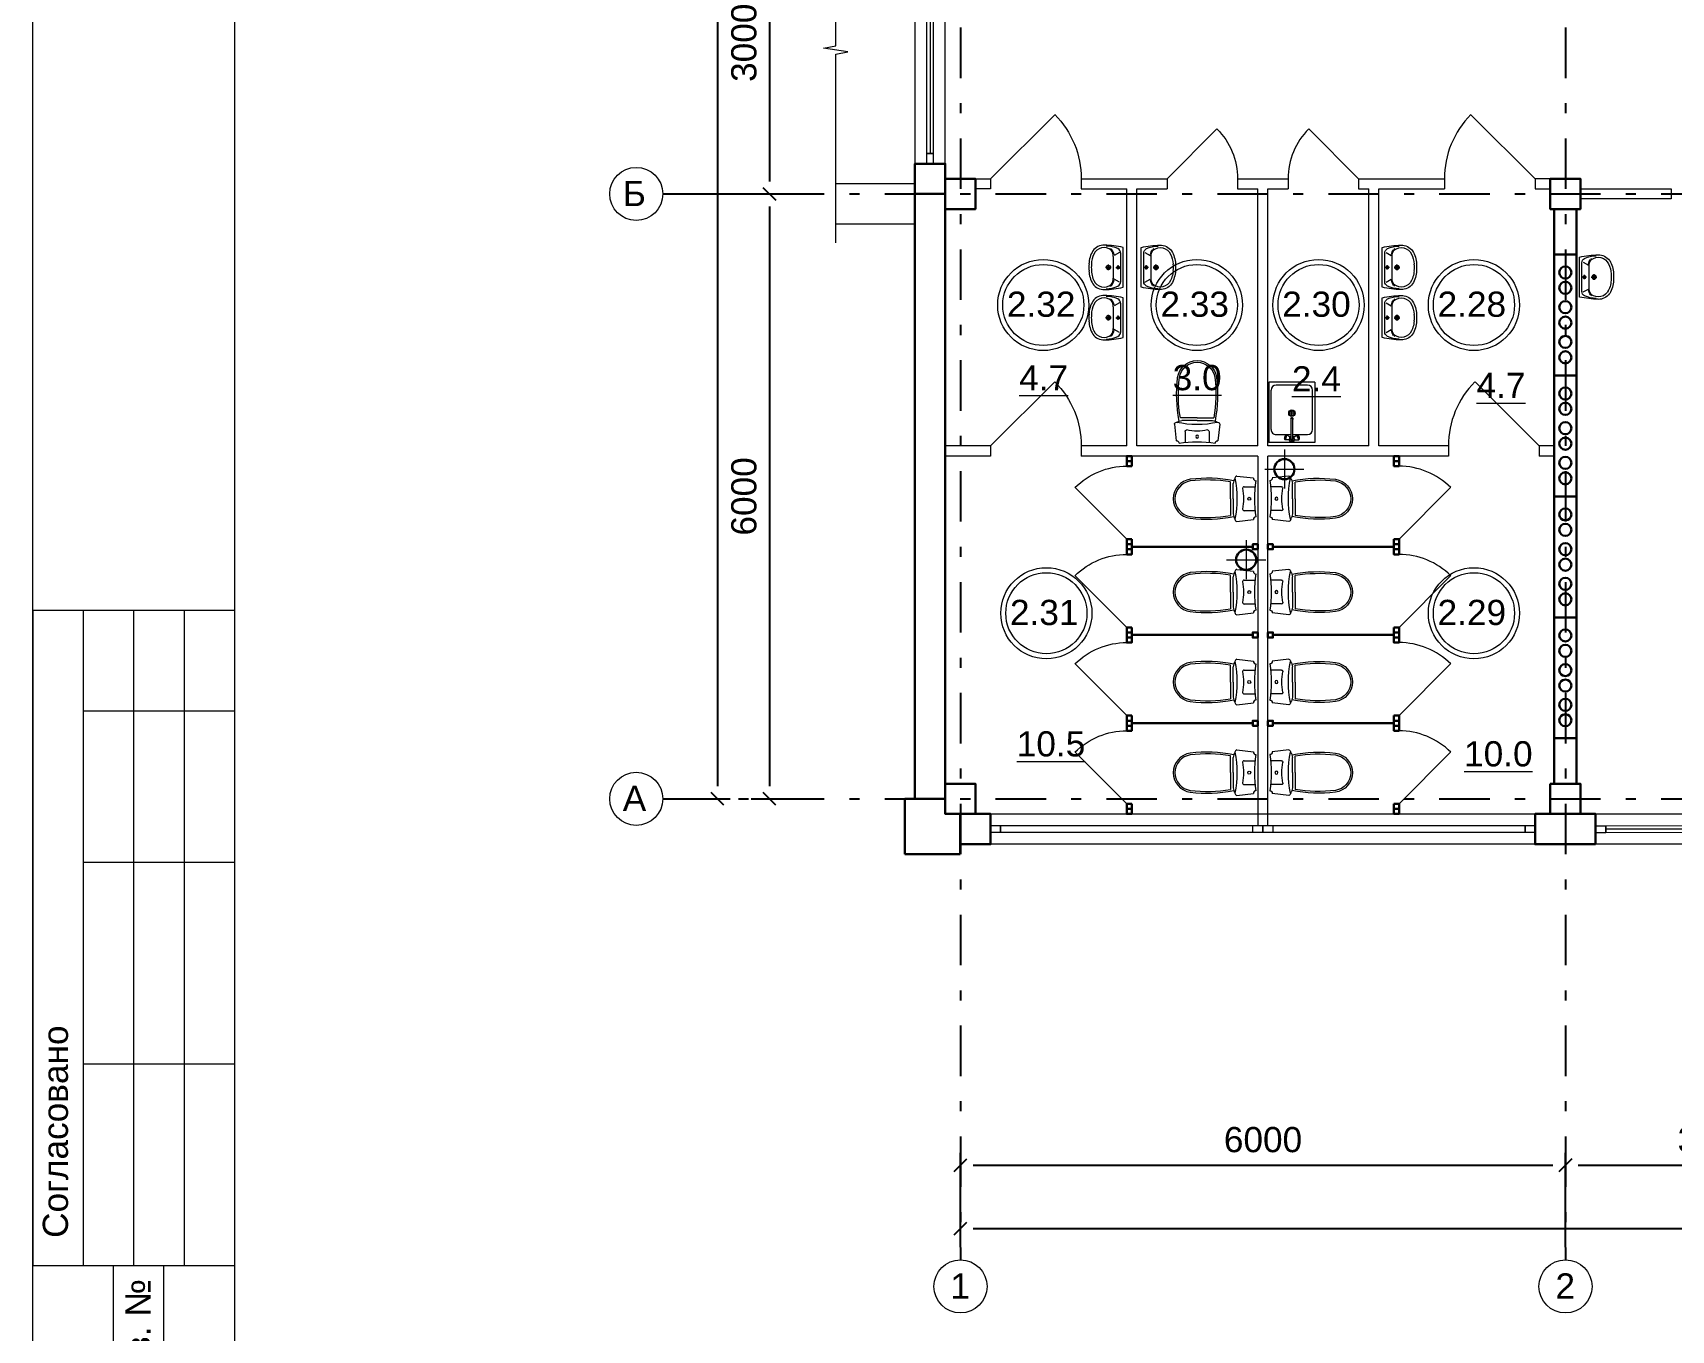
# Model space of a CAD drawing. Header units: metres. Extents: x -306 to 273, y -329 to 512.
# Drawn here: x 85.78 to 102.03, y 383.51 to 396.38 of the extents above; entities that cross this region are included whole.
import ezdxf
from ezdxf.enums import TextEntityAlignment as Align

# ---------------------------------------------------------------- set-up
doc = ezdxf.new("R2010")
doc.units = ezdxf.units.M
doc.header["$MEASUREMENT"] = 0
doc.linetypes.add('( Dashdot )', pattern=[1.001, 0.5, -0.25, 0.001, -0.25])
doc.linetypes.add('DGN Style 4', pattern=[17.066964, 8.528152, -4.264076, 0.01066, -4.264076])
doc.layers.get('DEFPOINTS').update_dxf_attribs({"lineweight": 0})
doc.layers.add('Level 50', color=7, linetype='Continuous', lineweight=0)
doc.layers.add('Level 63', color=7, linetype='Continuous', lineweight=0)
doc.styles.add('Standard_0', font='arial.ttf')
doc.styles.add('Style-Arial', font='arial.ttf')
doc.dimstyles.get("Standard").update_dxf_attribs({"dimtxt": 0.00018, "dimasz": 0.00018, "dimexe": 0.0002, "dimexo": 0.0625, "dimgap": 9e-05, "dimtad": 0, "dimtih": 1, "dimtoh": 1, "dimdec": 4, "dimlfac": 1000, "dimzin": 0, "dimdsep": 46, "dimtxsty": 'Standard_0', "dimcen": 9e-05, "dimadec": 0, "dimazin": 0, "dimtfac": 1, "dimtdec": 4, "dimtofl": 0, "dimtmove": 0, "dimatfit": 0, "dimfxl": 0.01, "dimfxlon": 1, "dimtolj": 1, "dimtzin": 0, "dimarcsym": 0})

# ---------------------------------------------------------------- blocks, each defined once
blk = doc.blocks.new('*U1655')
at = {"color": 7, "linetype": 'Continuous', "lineweight": 30, "flags": 128}
blk.add_lwpolyline([(-0.11, -0.6), (-0.11, 0.6), (0.11, 0.6), (0.11, -0.6), (-0.11, -0.6)], close=True, dxfattribs=at)
at = {"color": 7, "linetype": 'Continuous', "lineweight": 30}
for centre in [(0, 0.421), (0, 0.268), (0, 0.077), (0, -0.077), (0, -0.268), (0, -0.421)]:
    blk.add_circle(centre, 0.06, dxfattribs=at)
blk = doc.blocks.new('*U1657')
at = {"color": 7, "linetype": 'Continuous', "lineweight": 0}
blk.add_line((1.25, 0.001), (-1.25, -0.001), dxfattribs=at)
at = {"color": 7, "linetype": 'Continuous', "lineweight": 13, "flags": 128}
for points in [[(-1.35, 0.034), (-1.25, 0.034), (-1.25, -0.036), (-1.35, -0.036), (-1.35, 0.034)], [(1.25, 0.036), (1.35, 0.036), (1.35, -0.034), (1.25, -0.034), (1.25, 0.036)]]:
    blk.add_lwpolyline(points, close=True, dxfattribs=at)
at = {"color": 7, "linetype": 'Continuous', "lineweight": 0, "flags": 128}
blk.add_lwpolyline([(-1.25, 0.034), (1.25, 0.036), (1.25, -0.034), (-1.25, -0.036), (-1.25, 0.034)], close=True, dxfattribs=at)
blk = doc.blocks.new('*U1662')
at = {"color": 7, "linetype": 'Continuous', "lineweight": 0, "flags": 128}
blk.add_lwpolyline([(42.05, 29.7), (42.05, -29.7), (-42.05, -29.7), (-42.05, 29.7), (42.05, 29.7)], close=True, dxfattribs=at)
at = {"layer": 'Level 50', "color": 7, "linetype": 'Continuous', "lineweight": 13}
blk.add_line((-40.05, 29.2), (-40.05, -29.2), dxfattribs=at)
at = {"layer": 'Level 63', "color": 7, "linetype": 'Continuous', "lineweight": 13}
for p, q in [((-42.05, -14.2), (-40.05, -14.2)), ((-42.05, -14.2), (-42.05, -20.7)), ((-41.55, -14.2), (-41.55, -20.7)), ((-41.05, -14.2), (-41.05, -20.7)), ((-40.55, -14.2), (-40.55, -20.7)), ((-41.55, -15.2), (-40.05, -15.2)), ((-41.55, -16.7), (-40.05, -16.7)), ((-41.55, -18.7), (-40.05, -18.7)), ((-42.05, -20.7), (-40.05, -20.7)), ((-41.25, -20.7), (-40.05, -20.7)), ((-40.75, -29.2), (-40.75, -20.7))]:
    blk.add_line(p, q, dxfattribs=at)
at = {"layer": 'Level 63', "color": 7, "linetype": 'Continuous', "lineweight": 13, "flags": 128}
blk.add_lwpolyline([(-41.25, -29.2), (-41.25, -20.7)], dxfattribs=at)
at = {"layer": 'Level 63', "color": 7, "linetype": 'Continuous', "lineweight": 0, "style": 'Style-Arial'}
for s, p in [('Согласовано', (-41.826, -19.373)), ('Взам. инв. №', (-41.007, -21.916))]:
    blk.add_text(s, height=0.25002, rotation=90, dxfattribs=at).set_placement(p, align=Align.MIDDLE_CENTER)
blk = doc.blocks.new('_Oblique-1')
at = {"color": 0, "linetype": 'ByBlock', "lineweight": -2}
blk.add_line((0.5, 0.5), (-0.5, -0.5), dxfattribs=at)
blk = doc.blocks.new('*D2270')
at = {"color": 0, "linetype": 'Continuous', "lineweight": -2, "transparency": 16777216}
for p, q in [((94.98, 384.331), (94.98, 384.642)), ((160.98, 384.331), (160.98, 384.642)), ((95.105, 384.517), (160.855, 384.517))]:
    blk.add_line(p, q, dxfattribs=at)
at = {"layer": 'DEFPOINTS', "color": 0, "linetype": 'Continuous', "lineweight": 0, "transparency": 16777216}
for p in [(160.98, 384.517), (94.98, 384.206), (160.98, 384.206)]:
    blk.add_point(p, dxfattribs=at)
at = {"color": 0, "linetype": 'Continuous', "lineweight": -2, "transparency": 16777216, "xscale": 0.125, "yscale": 0.125, "zscale": 0.125, "rotation": 180}
blk.add_blockref('_Oblique-1', (94.98, 384.517), dxfattribs=at)
at = {"color": 0, "linetype": 'Continuous', "lineweight": -2, "transparency": 16777216, "xscale": 0.125, "yscale": 0.125, "zscale": 0.125}
blk.add_blockref('_Oblique-1', (160.98, 384.517), dxfattribs=at)
at = {"color": 0, "linetype": 'Continuous', "lineweight": 0, "transparency": 16777216, "insert": (127.98, 384.769), "char_height": 0.25, "attachment_point": 5, "style": 'Style-Arial'}
blk.add_mtext('\\A1;66000', dxfattribs=at)
blk = doc.blocks.new('*D2272')
at = {"color": 0, "linetype": 'Continuous', "lineweight": -2, "transparency": 16777216}
for p, q in [((92.153, 430.779), (92.696, 430.779)), ((92.571, 430.654), (92.571, 388.904)), ((92.153, 388.779), (92.696, 388.779))]:
    blk.add_line(p, q, dxfattribs=at)
at = {"layer": 'DEFPOINTS', "color": 0, "linetype": 'Continuous', "lineweight": 0, "transparency": 16777216}
for p in [(92.028, 430.779), (92.028, 388.779), (92.571, 388.779)]:
    blk.add_point(p, dxfattribs=at)
at = {"color": 0, "linetype": 'Continuous', "lineweight": -2, "transparency": 16777216, "xscale": 0.125, "yscale": 0.125, "zscale": 0.125}
for p, rotation in [((92.571, 430.779), 90), ((92.571, 388.779), 270)]:
    blk.add_blockref('_Oblique-1', p, dxfattribs=dict(at, rotation=rotation))
at = {"color": 0, "linetype": 'Continuous', "lineweight": 0, "transparency": 16777216, "insert": (92.318, 409.779), "char_height": 0.25, "attachment_point": 5, "rotation": 90, "style": 'Style-Arial'}
blk.add_mtext('\\A1;42000', dxfattribs=at)
blk = doc.blocks.new('*D2275')
at = {"color": 0, "linetype": 'Continuous', "lineweight": -2, "transparency": 16777216}
for p, q in [((94.98, 384.331), (94.98, 385.269)), ((100.98, 384.331), (100.98, 385.269)), ((95.105, 385.144), (100.855, 385.144))]:
    blk.add_line(p, q, dxfattribs=at)
at = {"layer": 'DEFPOINTS', "color": 0, "linetype": 'Continuous', "lineweight": 0, "transparency": 16777216}
for p in [(100.98, 385.144), (94.98, 384.206), (100.98, 384.206)]:
    blk.add_point(p, dxfattribs=at)
at = {"color": 0, "linetype": 'Continuous', "lineweight": -2, "transparency": 16777216, "xscale": 0.125, "yscale": 0.125, "zscale": 0.125, "rotation": 180}
blk.add_blockref('_Oblique-1', (94.98, 385.144), dxfattribs=at)
at = {"color": 0, "linetype": 'Continuous', "lineweight": -2, "transparency": 16777216, "xscale": 0.125, "yscale": 0.125, "zscale": 0.125}
blk.add_blockref('_Oblique-1', (100.98, 385.144), dxfattribs=at)
at = {"color": 0, "linetype": 'Continuous', "lineweight": 0, "transparency": 16777216, "insert": (97.98, 385.397), "char_height": 0.25, "attachment_point": 5, "style": 'Style-Arial'}
blk.add_mtext('\\A1;6000', dxfattribs=at)
blk = doc.blocks.new('ун2')
at = {"color": 252, "lineweight": 13}
for p, q in [((-0.131, -0.114), (-0.131, 0.006)), ((0.131, -0.114), (0.131, 0.006)), ((-0.25, -0.194), (-0.229, -0.012)), ((0.25, -0.194), (0.229, -0.012)), ((0, -0.266), (-0.184, -0.266)), ((0, -0.235), (-0.168, -0.235)), ((0, -0.235), (0.168, -0.235)), ((0, -0.266), (0.184, -0.266))]:
    blk.add_line(p, q, dxfattribs=at)
blk.add_circle((0, -0.058), 0.0157, dxfattribs=at)
for centre, radius, start, end in [((-0.225, 0.014), 0.0259, 262.0147, 1.5137), ((0, 1.373), 1.373, 261.6431, 278.3569), ((0.225, 0.014), 0.0258, 178.1572, 278.1058), ((-0.115, -0.115), 0.0166, 175.2998, 270.088), ((0, -0.594), 0.477, 76.0614, 103.9386), ((0.115, -0.115), 0.0166, 269.912, 4.7002), ((-0.226, -0.192), 0.0242, 185.3126, 270.5398), ((0, -1.267), 1.076, 77.8721, 102.1279), ((1.292, -0.524), 1.518, 168.8327, 186.9654), ((-0.169, -0.152), 0.0829, 229.7034, 270.7895), ((1.29, -0.524), 1.497, 170.087, 187.0749), ((0.169, -0.152), 0.0829, 269.2105, 310.2966), ((-1.29, -0.524), 1.497, 352.9251, 9.913), ((-1.292, -0.524), 1.518, 353.0346, 11.1673), ((0.226, -0.192), 0.0242, 269.4602, 354.6874), ((0, -0.679), 0.217, 187.7539, 269.9084), ((0, -0.679), 0.198, 188.5249, 269.9084), ((0, -0.679), 0.198, 270.0916, 351.4751), ((0, -0.679), 0.217, 270.0916, 352.2461)]:
    blk.add_arc(centre, radius, start, end, dxfattribs=at)
blk = doc.blocks.new('ум9')
at = {"color": 252, "lineweight": 13}
for p, q in [((0.317, 0), (-0.317, 0)), ((-0.237, -0.059), (-0.19, -0.143)), ((0.228, -0.039), (-0.228, -0.039)), ((0.185, -0.156), (-0.171, -0.156)), ((0.046, -0.234), (-0.046, -0.234)), ((0.035, -0.08), (-0.035, -0.08)), ((0, -0.115), (0, -0.045)), ((0, -0.189), (0, -0.28)), ((0.237, -0.059), (0.19, -0.143))]:
    blk.add_line(p, q, dxfattribs=at)
for centre, radius in [((0, -0.234), 0.0351), ((0, -0.08), 0.0221), ((0, -0.234), 0.0221)]:
    blk.add_circle(centre, radius, dxfattribs=at)
for centre, radius, start, end in [((1.163, -0.334), 1.518, 167.3206, 178.6525), ((0.089, -0.267), 0.429, 154.5977, 180.3349), ((-0.317, -0.001), 0.00065, 90, 167.3206), ((-0.135, -0.303), 0.18, 141.0504, 245.2718), ((-0.228, -0.117), 0.078, 90, 154.5977), ((-0.135, -0.303), 0.193, 141.0504, 147.7493), ((-0.181, -0.302), 0.159, 98.7111, 129.9424), ((-0.181, -0.302), 0.146, 86.1548, 129.9424), ((0.181, -0.302), 0.146, 50.0576, 93.8452), ((0.181, -0.302), 0.159, 50.0576, 81.2889), ((0.135, -0.303), 0.18, 294.7282, 38.9496), ((0.228, -0.117), 0.078, 25.4023, 90), ((0.135, -0.303), 0.193, 32.2507, 38.9496), ((-0.089, -0.267), 0.429, 359.6651, 25.4023), ((0.317, -0.001), 0.00065, 12.6794, 90), ((-1.163, -0.334), 1.518, 1.3475, 12.6794), ((-0.135, -0.304), 0.22, 178.312, 234.1043), ((-0.355, -0.298), 0.00065, 358.312, 358.6525), ((-0.035, -0.093), 0.452, 239.6448, 267.5368), ((-0.035, -0.093), 0.413, 244.8898, 267.5368), ((0, 0.104), 0.611, 265.1692, 274.8308), ((0.035, -0.093), 0.413, 272.4632, 300.3552), ((0.035, -0.093), 0.452, 272.4632, 300.3552), ((0.135, -0.304), 0.22, 305.8957, 1.688), ((0.355, -0.298), 0.00065, 181.3475, 181.688), ((0, 0.104), 0.65, 265.1692, 274.8308)]:
    blk.add_arc(centre, radius, start, end, dxfattribs=at)
blk = doc.blocks.new('*U1734')
at = {"color": 7, "linetype": 'Continuous', "lineweight": 13}
for radius in [0.452, 0.402]:
    blk.add_circle((0, 0), radius, dxfattribs=at)
at = {"color": 7, "linetype": 'Continuous', "lineweight": 13, "style": 'Style-Arial'}
blk.add_text('2.28', height=0.25, dxfattribs=at).set_placement((-0.361, 0.133), align=Align.TOP_LEFT)
blk = doc.blocks.new('*U1735')
at = {"color": 7, "linetype": 'Continuous', "lineweight": 13}
for radius in [0.452, 0.402]:
    blk.add_circle((0, 0), radius, dxfattribs=at)
at = {"color": 7, "linetype": 'Continuous', "lineweight": 13, "style": 'Style-Arial'}
blk.add_text('2.29', height=0.25, dxfattribs=at).set_placement((-0.361, 0.133), align=Align.TOP_LEFT)
blk = doc.blocks.new('*U1736')
at = {"color": 7, "linetype": 'Continuous', "lineweight": 13}
for radius in [0.452, 0.402]:
    blk.add_circle((0, 0), radius, dxfattribs=at)
at = {"color": 7, "linetype": 'Continuous', "lineweight": 13, "style": 'Style-Arial'}
blk.add_text('2.30', height=0.25, dxfattribs=at).set_placement((-0.361, 0.133), align=Align.TOP_LEFT)
blk = doc.blocks.new('*U1737')
at = {"color": 7, "linetype": 'Continuous', "lineweight": 13}
for radius in [0.452, 0.402]:
    blk.add_circle((0, 0), radius, dxfattribs=at)
at = {"color": 7, "linetype": 'Continuous', "lineweight": 13, "style": 'Style-Arial'}
blk.add_text('2.33', height=0.25, dxfattribs=at).set_placement((-0.361, 0.133), align=Align.TOP_LEFT)
blk = doc.blocks.new('*U1738')
at = {"color": 7, "linetype": 'Continuous', "lineweight": 13}
for radius in [0.452, 0.402]:
    blk.add_circle((0, 0), radius, dxfattribs=at)
at = {"color": 7, "linetype": 'Continuous', "lineweight": 13, "style": 'Style-Arial'}
blk.add_text('2.32', height=0.25, dxfattribs=at).set_placement((-0.361, 0.133), align=Align.TOP_LEFT)
blk = doc.blocks.new('*U1739')
at = {"color": 7, "linetype": 'Continuous', "lineweight": 13}
for radius in [0.452, 0.402]:
    blk.add_circle((0, 0), radius, dxfattribs=at)
at = {"color": 7, "linetype": 'Continuous', "lineweight": 13, "style": 'Style-Arial'}
blk.add_text('2.31', height=0.25, dxfattribs=at).set_placement((-0.361, 0.133), align=Align.TOP_LEFT)
blk = doc.blocks.new('*U1658')
at = {"color": 7, "linetype": 'Continuous', "lineweight": 0}
blk.add_line((-1.1, 0), (1.1, 0), dxfattribs=at)
at = {"color": 7, "linetype": 'Continuous', "lineweight": 13, "flags": 128}
for points in [[(-1.1, -0.035), (-1.2, -0.035), (-1.2, 0.035), (-1.1, 0.035), (-1.1, -0.035)], [(1.2, -0.035), (1.1, -0.035), (1.1, 0.035), (1.2, 0.035), (1.2, -0.035)]]:
    blk.add_lwpolyline(points, close=True, dxfattribs=at)
at = {"color": 7, "linetype": 'Continuous', "lineweight": 0, "flags": 128}
blk.add_lwpolyline([(-1.1, 0.035), (1.1, 0.035), (1.1, -0.035), (-1.1, -0.035), (-1.1, 0.035)], close=True, dxfattribs=at)
blk = doc.blocks.new('*U1893')
at = {"color": 7, "linetype": 'DGN Style 4', "lineweight": 0}
for p, q in [((0, 0.194), (0, -0.193)), ((-0.194, 0), (0.194, 0))]:
    blk.add_line(p, q, dxfattribs=at)
at = {"color": 92, "linetype": 'Continuous', "lineweight": 30}
blk.add_circle((0, 0), 0.1, dxfattribs=at)
blk = doc.blocks.new('*U1895')
at = {"color": 252, "linetype": 'Continuous', "lineweight": 13}
for p, q in [((-0.3, 0.229), (-0.3, -0.228)), ((-0.3, 0.229), (0.3, 0.229)), ((0.17, 0.206), (-0.22, 0.206)), ((0.3, 0.229), (0.3, -0.228)), ((-0.27, 0.156), (-0.27, -0.156)), ((0.039, 0), (-0.024, 0)), ((0.008, 0.023), (0.008, -0.023)), ((0.051, 0.003), (0.054, 0.007)), ((0.051, -0.002), (0.051, 0.003)), ((0.059, 0.009), (0.054, 0.007)), ((0.055, 0.004), (0.059, 0.009)), ((0.055, -0.003), (0.055, 0.004)), ((0.057, 0.003), (0.06, 0.007)), ((0.057, -0.002), (0.057, 0.003)), ((0.059, 0.009), (0.064, 0.011)), ((0.06, 0.007), (0.064, 0.009)), ((0.064, 0.011), (0.07, 0.009)), ((0.265, 0.009), (0.064, 0.009)), ((0.22, 0.009), (0.22, 0.156)), ((0.224, 0.059), (0.228, 0.064)), ((0.224, 0.059), (0.224, 0.056)), ((0.224, 0.056), (0.225, 0.054)), ((0.243, 0.022), (0.224, 0.056)), ((0.225, 0.054), (0.229, 0.053)), ((0.228, 0.064), (0.227, 0.062)), ((0.227, 0.062), (0.229, 0.061)), ((0.23, 0.067), (0.228, 0.064)), ((0.229, 0.061), (0.232, 0.06)), ((0.229, 0.053), (0.235, 0.053)), ((0.234, 0.069), (0.23, 0.067)), ((0.232, 0.06), (0.236, 0.06)), ((0.239, 0.072), (0.234, 0.069)), ((0.235, 0.053), (0.242, 0.054)), ((0.236, 0.06), (0.242, 0.06)), ((0.242, 0.017), (0.238, 0.009)), ((0.238, 0.009), (0.238, 0.009)), ((0.245, 0.074), (0.239, 0.072)), ((0.242, 0.06), (0.248, 0.062)), ((0.242, 0.054), (0.25, 0.055)), ((0.246, 0.021), (0.242, 0.017)), ((0.243, 0.022), (0.244, 0.021)), ((0.244, 0.021), (0.247, 0.02)), ((0.251, 0.075), (0.245, 0.074)), ((0.249, 0.013), (0.247, 0.02)), ((0.247, 0.02), (0.25, 0.02)), ((0.248, 0.062), (0.254, 0.063)), ((0.25, 0.055), (0.257, 0.058)), ((0.25, 0.02), (0.254, 0.021)), ((0.257, 0.075), (0.251, 0.075)), ((0.256, 0.013), (0.253, 0.009)), ((0.254, 0.063), (0.259, 0.066)), ((0.254, 0.021), (0.259, 0.022)), ((0.265, 0.015), (0.256, 0.013)), ((0.261, 0.075), (0.257, 0.075)), ((0.257, 0.058), (0.264, 0.061)), ((0.259, 0.066), (0.263, 0.068)), ((0.259, 0.022), (0.263, 0.023)), ((0.265, 0.01), (0.26, 0.009)), ((0.264, 0.074), (0.261, 0.075)), ((0.263, 0.068), (0.265, 0.071)), ((0.263, 0.023), (0.267, 0.025)), ((0.266, 0.073), (0.264, 0.074)), ((0.27, 0.071), (0.264, 0.074)), ((0.264, 0.061), (0.268, 0.064)), ((0.265, 0.071), (0.266, 0.073)), ((0.273, 0.013), (0.265, 0.015)), ((0.27, 0.009), (0.265, 0.01)), ((0.27, 0.007), (0.265, 0.009)), ((0.267, 0.025), (0.27, 0.027)), ((0.268, 0.064), (0.271, 0.067)), ((0.272, 0.069), (0.27, 0.071)), ((0.27, 0.027), (0.272, 0.029)), ((0.272, 0.019), (0.27, 0.027)), ((0.274, 0.004), (0.27, 0.009)), ((0.273, 0.003), (0.27, 0.007)), ((0.271, 0.067), (0.272, 0.069)), ((0.273, 0.027), (0.271, 0.027)), ((0.272, 0.03), (0.272, 0.069)), ((0.272, 0.029), (0.272, 0.03)), ((0.281, 0.023), (0.273, 0.027)), ((0.279, 0.005), (0.273, 0.013)), ((0.273, -0.002), (0.273, 0.003)), ((0.274, -0.003), (0.274, 0.004)), ((0.279, -0.004), (0.279, 0.005)), ((0.287, 0.017), (0.281, 0.023)), ((0.291, 0.009), (0.287, 0.017)), ((0.293, 0), (0.291, 0.009)), ((0.291, -0.008), (0.293, 0)), ((0.054, -0.006), (0.051, -0.002)), ((0.059, -0.008), (0.054, -0.006)), ((0.059, -0.008), (0.055, -0.003)), ((0.06, -0.006), (0.057, -0.002)), ((0.064, -0.01), (0.059, -0.008)), ((0.064, -0.008), (0.06, -0.006)), ((0.265, -0.008), (0.064, -0.008)), ((0.07, -0.008), (0.064, -0.01)), ((0.22, -0.156), (0.22, -0.008)), ((0.243, -0.021), (0.224, -0.056)), ((0.225, -0.054), (0.224, -0.056)), ((0.224, -0.056), (0.224, -0.058)), ((0.224, -0.058), (0.228, -0.064)), ((0.229, -0.052), (0.225, -0.054)), ((0.229, -0.06), (0.227, -0.061)), ((0.227, -0.061), (0.228, -0.064)), ((0.228, -0.064), (0.23, -0.066)), ((0.235, -0.052), (0.229, -0.052)), ((0.232, -0.059), (0.229, -0.06)), ((0.23, -0.066), (0.234, -0.068)), ((0.234, -0.068), (0.239, -0.071)), ((0.242, -0.053), (0.235, -0.052)), ((0.242, -0.059), (0.236, -0.059)), ((0.238, -0.008), (0.238, -0.008)), ((0.238, -0.008), (0.242, -0.016)), ((0.239, -0.071), (0.245, -0.073)), ((0.242, -0.016), (0.246, -0.02)), ((0.25, -0.055), (0.242, -0.053)), ((0.248, -0.061), (0.242, -0.059)), ((0.244, -0.02), (0.243, -0.021)), ((0.247, -0.019), (0.244, -0.02)), ((0.245, -0.073), (0.251, -0.074)), ((0.249, -0.012), (0.247, -0.019)), ((0.25, -0.019), (0.247, -0.019)), ((0.254, -0.063), (0.248, -0.061)), ((0.254, -0.02), (0.25, -0.019)), ((0.257, -0.057), (0.25, -0.055)), ((0.251, -0.074), (0.257, -0.074)), ((0.253, -0.008), (0.256, -0.012)), ((0.259, -0.021), (0.254, -0.02)), ((0.259, -0.065), (0.254, -0.063)), ((0.256, -0.012), (0.265, -0.015)), ((0.264, -0.06), (0.257, -0.057)), ((0.257, -0.074), (0.261, -0.074)), ((0.263, -0.022), (0.259, -0.021)), ((0.263, -0.067), (0.259, -0.065)), ((0.26, -0.008), (0.265, -0.01)), ((0.261, -0.074), (0.264, -0.073)), ((0.267, -0.024), (0.263, -0.022)), ((0.265, -0.07), (0.263, -0.067)), ((0.268, -0.063), (0.264, -0.06)), ((0.27, -0.07), (0.264, -0.073)), ((0.264, -0.073), (0.266, -0.072)), ((0.265, -0.008), (0.27, -0.006)), ((0.265, -0.01), (0.27, -0.008)), ((0.265, -0.015), (0.273, -0.012)), ((0.266, -0.072), (0.265, -0.07)), ((0.27, -0.026), (0.267, -0.024)), ((0.271, -0.066), (0.268, -0.063)), ((0.27, -0.006), (0.273, -0.002)), ((0.27, -0.008), (0.274, -0.003)), ((0.272, -0.018), (0.27, -0.026)), ((0.272, -0.028), (0.27, -0.026)), ((0.27, -0.07), (0.272, -0.068)), ((0.271, -0.027), (0.273, -0.026)), ((0.272, -0.068), (0.271, -0.066)), ((0.272, -0.029), (0.272, -0.028)), ((0.272, -0.029), (0.272, -0.068)), ((0.273, -0.012), (0.279, -0.004)), ((0.273, -0.026), (0.281, -0.022)), ((0.281, -0.022), (0.287, -0.016)), ((0.287, -0.016), (0.291, -0.008)), ((-0.3, -0.228), (0.3, -0.228)), ((0.17, -0.206), (-0.22, -0.206))]:
    blk.add_line(p, q, dxfattribs=at)
for radius in [0.0317, 0.0226]:
    blk.add_circle((0.008, 0), radius, dxfattribs=at)
for centre, radius, start, end in [((-0.22, 0.156), 0.05, 90, 180), ((0.17, 0.156), 0.05, 0, 90), ((-0.22, -0.156), 0.05, 180, 270), ((0.17, -0.156), 0.05, 270, 0), ((0.234, -0.086), 0.0272, 85.1439, 94.8561)]:
    blk.add_arc(centre, radius, start, end, dxfattribs=at)
blk = doc.blocks.new('*U1891')
at = {"color": 7, "linetype": 'Continuous', "lineweight": 13}
blk.add_line((-0.35, 0.247), (0.145, -0.247), dxfattribs=at)
at = {"color": 7, "linetype": 'Continuous', "lineweight": 0}
blk.add_arc((-0.35, 0.247), 0.7, 315, 0, dxfattribs=at)
blk = doc.blocks.new('*U1889')
at = {"color": 7, "linetype": 'Continuous', "lineweight": 13}
blk.add_line((-0.45, 0.318), (0.186, -0.318), dxfattribs=at)
at = {"color": 7, "linetype": 'Continuous', "lineweight": 0}
blk.add_arc((-0.45, 0.318), 0.9, 315, 360, dxfattribs=at)
blk = doc.blocks.new('*U1892')
at = {"color": 252, "linetype": 'Continuous', "lineweight": 13}
for p, q in [((-0.906, 1.162), (-0.394, 1.675)), ((-0.906, 0.287), (-0.394, 0.8)), ((-0.906, -0.588), (-0.394, -0.075)), ((-0.906, -1.463), (-0.394, -0.95))]:
    blk.add_line(p, q, dxfattribs=at)
at = {"color": 252, "linetype": 'Continuous', "lineweight": 30}
for p, q in [((-0.344, 0.875), (0.856, 0.875)), ((-0.344, 0), (0.856, 0)), ((-0.344, -0.875), (0.856, -0.875))]:
    blk.add_line(p, q, dxfattribs=at)
at = {"color": 252, "linetype": 'Continuous', "lineweight": 30, "flags": 128}
for points in [[(-0.344, 1.725), (-0.344, 1.775), (-0.394, 1.775), (-0.394, 1.725), (-0.344, 1.725)], [(-0.344, 1.675), (-0.344, 1.725), (-0.394, 1.725), (-0.394, 1.675), (-0.344, 1.675)], [(-0.344, 0.9), (-0.344, 0.95), (-0.394, 0.95), (-0.394, 0.9), (-0.344, 0.9)], [(-0.344, 0.85), (-0.344, 0.9), (-0.394, 0.9), (-0.394, 0.85), (-0.344, 0.85)], [(-0.344, 0.8), (-0.344, 0.85), (-0.394, 0.85), (-0.394, 0.8), (-0.344, 0.8)], [(0.906, 0.85), (0.906, 0.9), (0.856, 0.9), (0.856, 0.85), (0.906, 0.85)], [(-0.344, 0.025), (-0.344, 0.075), (-0.394, 0.075), (-0.394, 0.025), (-0.344, 0.025)], [(-0.344, -0.025), (-0.344, 0.025), (-0.394, 0.025), (-0.394, -0.025), (-0.344, -0.025)], [(0.906, -0.025), (0.906, 0.025), (0.856, 0.025), (0.856, -0.025), (0.906, -0.025)], [(-0.344, -0.075), (-0.344, -0.025), (-0.394, -0.025), (-0.394, -0.075), (-0.344, -0.075)], [(-0.344, -0.85), (-0.344, -0.8), (-0.394, -0.8), (-0.394, -0.85), (-0.344, -0.85)], [(-0.344, -0.9), (-0.344, -0.85), (-0.394, -0.85), (-0.394, -0.9), (-0.344, -0.9)], [(-0.344, -0.95), (-0.344, -0.9), (-0.394, -0.9), (-0.394, -0.95), (-0.344, -0.95)], [(0.906, -0.9), (0.906, -0.85), (0.856, -0.85), (0.856, -0.9), (0.906, -0.9)], [(-0.344, -1.725), (-0.344, -1.675), (-0.394, -1.675), (-0.394, -1.725), (-0.344, -1.725)], [(-0.344, -1.775), (-0.344, -1.725), (-0.394, -1.725), (-0.394, -1.775), (-0.344, -1.775)]]:
    blk.add_lwpolyline(points, close=True, dxfattribs=at)
at = {"color": 252, "linetype": 'Continuous', "lineweight": 0}
for centre in [(-0.394, 1.675), (-0.394, 0.8), (-0.394, -0.075), (-0.394, -0.95)]:
    blk.add_arc(centre, 0.725, 225, 270, dxfattribs=at)
blk = doc.blocks.new('*D2495')
at = {"color": 0, "linetype": 'Continuous', "lineweight": -2, "transparency": 16777216}
for p, q in [((92.403, 397.779), (93.211, 397.779)), ((93.086, 397.654), (93.086, 394.904)), ((92.153, 394.779), (93.211, 394.779))]:
    blk.add_line(p, q, dxfattribs=at)
at = {"layer": 'DEFPOINTS', "color": 0, "linetype": 'Continuous', "lineweight": 0, "transparency": 16777216}
for p in [(92.278, 397.779), (92.028, 394.779), (93.086, 394.779)]:
    blk.add_point(p, dxfattribs=at)
at = {"color": 0, "linetype": 'Continuous', "lineweight": -2, "transparency": 16777216, "xscale": 0.125, "yscale": 0.125, "zscale": 0.125}
for p, rotation in [((93.086, 397.779), 90), ((93.086, 394.779), 270)]:
    blk.add_blockref('_Oblique-1', p, dxfattribs=dict(at, rotation=rotation))
at = {"color": 0, "linetype": 'Continuous', "lineweight": 0, "transparency": 16777216, "insert": (92.833, 396.279), "char_height": 0.25, "attachment_point": 5, "rotation": 90, "style": 'Style-Arial'}
blk.add_mtext('\\A1;3000', dxfattribs=at)
blk = doc.blocks.new('*D2496')
at = {"color": 0, "linetype": 'Continuous', "lineweight": -2, "transparency": 16777216}
for p, q in [((92.153, 394.779), (93.211, 394.779)), ((93.086, 394.654), (93.086, 388.904)), ((92.903, 388.779), (93.211, 388.779))]:
    blk.add_line(p, q, dxfattribs=at)
at = {"layer": 'DEFPOINTS', "color": 0, "linetype": 'Continuous', "lineweight": 0, "transparency": 16777216}
for p in [(92.028, 394.779), (92.778, 388.779), (93.086, 388.779)]:
    blk.add_point(p, dxfattribs=at)
at = {"color": 0, "linetype": 'Continuous', "lineweight": -2, "transparency": 16777216, "xscale": 0.125, "yscale": 0.125, "zscale": 0.125}
for p, rotation in [((93.086, 394.779), 90), ((93.086, 388.779), 270)]:
    blk.add_blockref('_Oblique-1', p, dxfattribs=dict(at, rotation=rotation))
at = {"color": 0, "linetype": 'Continuous', "lineweight": 0, "transparency": 16777216, "insert": (92.833, 391.779), "char_height": 0.25, "attachment_point": 5, "rotation": 90, "style": 'Style-Arial'}
blk.add_mtext('\\A1;6000', dxfattribs=at)
blk = doc.blocks.new('*D2505')
at = {"color": 0, "linetype": 'Continuous', "lineweight": -2, "transparency": 16777216}
for p, q in [((100.98, 384.331), (100.98, 385.269)), ((103.98, 384.331), (103.98, 385.269)), ((101.105, 385.144), (103.855, 385.144))]:
    blk.add_line(p, q, dxfattribs=at)
at = {"layer": 'DEFPOINTS', "color": 0, "linetype": 'Continuous', "lineweight": 0, "transparency": 16777216}
for p in [(103.98, 385.144), (100.98, 384.206), (103.98, 384.206)]:
    blk.add_point(p, dxfattribs=at)
at = {"color": 0, "linetype": 'Continuous', "lineweight": -2, "transparency": 16777216, "xscale": 0.125, "yscale": 0.125, "zscale": 0.125, "rotation": 180}
blk.add_blockref('_Oblique-1', (100.98, 385.144), dxfattribs=at)
at = {"color": 0, "linetype": 'Continuous', "lineweight": -2, "transparency": 16777216, "xscale": 0.125, "yscale": 0.125, "zscale": 0.125}
blk.add_blockref('_Oblique-1', (103.98, 385.144), dxfattribs=at)
at = {"color": 0, "linetype": 'Continuous', "lineweight": 0, "transparency": 16777216, "insert": (102.48, 385.397), "char_height": 0.25, "attachment_point": 5, "style": 'Style-Arial'}
blk.add_mtext('\\A1;3000', dxfattribs=at)

msp = doc.modelspace()

# ---------------------------------------------------------------- linework, layer by layer
at = {"color": 1, "linetype": '( Dashdot )'}
for p, q in [((94.97987428, 432.72924535), (94.97987428, 384.20583039)), ((100.97987428, 432.72924535), (100.97987428, 384.20583039)), ((92.02828637, 394.77924535), (163.92828637, 394.77924535)), ((92.02828637, 388.77924535), (163.92828637, 388.77924535))]:
    msp.add_line(p, q, dxfattribs=at)
at = {"color": 7, "linetype": 'Continuous', "lineweight": 13}
for p, q in [((94.52828637, 394.87924535), (93.74232129, 394.87924535)), ((96.17828637, 394.92924535), (97.02828637, 394.92924535)), ((96.17828637, 394.92924535), (96.17828637, 394.82924535)), ((97.02828637, 394.92924535), (97.02828637, 394.82924535)), ((97.72828637, 394.92924535), (98.22828637, 394.92924535)), ((97.72828637, 394.92924535), (97.72828637, 394.82924535)), ((98.22828637, 394.92924535), (98.22828637, 394.82924535)), ((98.92828637, 394.92924535), (99.77828637, 394.92924535)), ((98.92828637, 394.92924535), (98.92828637, 394.82924535)), ((99.77828637, 394.92924535), (99.77828637, 394.82924535)), ((96.17828637, 394.82924535), (96.62828637, 394.82924535)), ((96.62828637, 392.27924535), (96.62828637, 394.82924535)), ((96.72828637, 392.27924535), (96.72828637, 394.82924535)), ((96.72828637, 394.82924535), (97.02828637, 394.82924535)), ((97.72828637, 394.82924535), (97.92828637, 394.82924535)), ((97.92828637, 392.27924535), (97.92828637, 394.82924535)), ((98.02828637, 394.82924535), (98.22828637, 394.82924535)), ((98.02828637, 392.27924535), (98.02828637, 394.82924535)), ((98.92828637, 394.82924535), (99.02828637, 394.82924535)), ((99.02828637, 392.27924535), (99.02828637, 394.82924535)), ((99.12828637, 392.27924535), (99.12828637, 394.82924535)), ((99.12828637, 394.82924535), (99.77828637, 394.82924535)), ((102.02828637, 394.82924535), (102.02828637, 394.72924535)), ((94.52828637, 394.47924535), (93.74232129, 394.47924535)), ((95.27828637, 392.27924535), (94.82828637, 392.27924535)), ((95.27828637, 392.27924535), (95.27828637, 392.17924535)), ((96.17828637, 392.27924535), (96.17828637, 392.17924535)), ((96.62828637, 392.27924535), (96.17828637, 392.27924535)), ((97.92828637, 392.27924535), (96.72828637, 392.27924535)), ((99.02828637, 392.27924535), (98.02828637, 392.27924535)), ((99.81828637, 392.27924535), (99.12828637, 392.27924535)), ((99.81828637, 392.27924535), (99.81828637, 392.17924535)), ((100.86828637, 392.27924535), (100.71828637, 392.27924535)), ((100.71828637, 392.27924535), (100.71828637, 392.17924535)), ((95.27828637, 392.17924535), (94.82828637, 392.17924535)), ((97.92828637, 392.17924535), (96.17828637, 392.17924535)), ((99.81828637, 392.17924535), (98.02828637, 392.17924535)), ((100.86828637, 392.17924535), (100.71828637, 392.17924535))]:
    msp.add_line(p, q, dxfattribs=at)
at = {"color": 7, "linetype": 'Continuous', "lineweight": 30}
for p, q in [((94.52828637, 388.77924535), (94.42828637, 388.77924535)), ((94.42828637, 388.77924535), (94.42828637, 388.22924535)), ((94.97828637, 388.22924535), (94.42828637, 388.22924535)), ((94.97828637, 388.32924535), (94.97828637, 388.22924535))]:
    msp.add_line(p, q, dxfattribs=at)
at = {"color": 7, "linetype": 'Continuous', "lineweight": 0, "flags": 128}
msp.add_lwpolyline([(93.74232129, 394.29551291), (93.74232129, 396.16557618), (93.86357482, 396.18731033), (93.62106776, 396.22550711), (93.74232129, 396.24724125), (93.74232129, 398.21286393)], dxfattribs=at)
for points in [[(94.52828637, 397.47924535), (94.52828637, 395.07924535), (94.82828637, 395.07924535), (94.82828637, 397.47924535), (94.52828637, 397.47924535)], [(95.27828637, 388.62924535), (100.67828637, 388.62924535), (100.67828637, 388.32924535), (95.27828637, 388.32924535), (95.27828637, 388.62924535)], [(95.37828637, 388.51424535), (100.57828637, 388.51424535), (100.57828637, 388.44424535), (95.37828637, 388.44424535), (95.37828637, 388.51424535)], [(101.27828637, 388.62924535), (106.67828637, 388.62924535), (106.67828637, 388.32924535), (101.27828637, 388.32924535), (101.27828637, 388.62924535)]]:
    msp.add_lwpolyline(points, close=True, dxfattribs=at)
at = {"color": 7, "linetype": 'Continuous', "lineweight": 30, "flags": 128}
for points in [[(94.52828637, 394.77924535), (94.82828637, 394.77924535), (94.82828637, 395.07924535), (94.52828637, 395.07924535), (94.52828637, 394.77924535)], [(94.82828637, 394.92924535), (94.82828637, 394.62924535), (95.12828637, 394.62924535), (95.12828637, 394.92924535), (94.82828637, 394.92924535)], [(100.82828637, 394.92924535), (100.82828637, 394.62924535), (101.12828637, 394.62924535), (101.12828637, 394.92924535), (100.82828637, 394.92924535)], [(94.52828637, 388.77924535), (94.52828637, 394.77924535), (94.82828637, 394.77924535), (94.82828637, 388.77924535), (94.52828637, 388.77924535)], [(100.86828637, 394.17924535), (101.08828637, 394.17924535), (101.08828637, 394.62924535), (100.86828637, 394.62924535), (100.86828637, 394.17924535)], [(100.86828637, 389.37924535), (101.08828637, 389.37924535), (101.08828637, 388.92924535), (100.86828637, 388.92924535), (100.86828637, 389.37924535)], [(94.82828637, 388.92924535), (94.82828637, 388.62924535), (95.12828637, 388.62924535), (95.12828637, 388.92924535), (94.82828637, 388.92924535)], [(100.82828637, 388.92924535), (100.82828637, 388.62924535), (101.12828637, 388.62924535), (101.12828637, 388.92924535), (100.82828637, 388.92924535)], [(94.97828637, 388.32924535), (95.27828637, 388.32924535), (95.27828637, 388.62924535), (94.97828637, 388.62924535), (94.97828637, 388.32924535)], [(101.27828637, 388.32924535), (100.67828637, 388.32924535), (100.67828637, 388.62924535), (101.27828637, 388.62924535), (101.27828637, 388.32924535)]]:
    msp.add_lwpolyline(points, close=True, dxfattribs=at)
at = {"color": 7, "linetype": 'Continuous', "lineweight": 13, "flags": 128}
for points in [[(95.27828637, 394.92924535), (95.27828637, 394.82924535), (95.12828637, 394.82924535), (95.12828637, 394.92924535), (95.27828637, 394.92924535)], [(100.67828637, 394.92924535), (100.67828637, 394.82924535), (100.82828637, 394.82924535), (100.82828637, 394.92924535), (100.67828637, 394.92924535)], [(95.27828637, 388.51424535), (95.37828637, 388.51424535), (95.37828637, 388.44424535), (95.27828637, 388.44424535), (95.27828637, 388.51424535)], [(97.87828637, 388.51424535), (97.97828637, 388.51424535), (97.97828637, 388.44424535), (97.87828637, 388.44424535), (97.87828637, 388.51424535)], [(97.97828637, 388.51424535), (98.07828637, 388.51424535), (98.07828637, 388.44424535), (97.97828637, 388.44424535), (97.97828637, 388.51424535)], [(100.57828637, 388.51424535), (100.67828637, 388.51424535), (100.67828637, 388.44424535), (100.57828637, 388.44424535), (100.57828637, 388.51424535)]]:
    msp.add_lwpolyline(points, close=True, dxfattribs=at)
for points in [[(102.02828637, 394.72924535), (101.12828637, 394.72924535), (101.12828637, 394.82924535), (102.02828637, 394.82924535)], [(97.92828637, 392.17924535), (97.92828637, 388.51424535)], [(98.02828637, 388.51424535), (98.02828637, 392.17924535)]]:
    msp.add_lwpolyline(points, dxfattribs=at)
at = {"color": 7, "linetype": 'Continuous', "lineweight": 13}
for centre in [(91.76493092, 394.77924535), (91.76493092, 388.77924535), (94.97987428, 383.94247495), (100.97987428, 383.94247495)]:
    msp.add_circle(centre, 0.26335544, dxfattribs=at)

# ---------------------------------------------------------------- block references
at = {"color": 7, "linetype": 'Continuous', "lineweight": 13, "extrusion": (0, 0, -1)}
for name, p, rotation in [('*U1658', (-94.67824541, 396.27929196), 270), ('*U1889', (-95.72825, 395.24742275), 180), ('*U1889', (-95.72825, 392.59742275), 180)]:
    msp.add_blockref(name, p, dxfattribs=dict(at, rotation=rotation))
at = {"color": 7, "linetype": 'Continuous', "lineweight": 13, "rotation": 180}
for p in [(100.22832273, 395.24742275), (100.26832273, 392.59742275)]:
    msp.add_blockref('*U1889', p, dxfattribs=at)
at = {"color": 7, "linetype": 'Continuous', "lineweight": 0, "extrusion": (0, 0, -1), "rotation": 180}
msp.add_blockref('*U1891', (-97.37825, 395.17672275), dxfattribs=at)
at = {"color": 7, "linetype": 'Continuous', "lineweight": 0, "rotation": 180}
msp.add_blockref('*U1891', (98.57832273, 395.17672275), dxfattribs=at)
at = {"color": 252, "lineweight": 13, "rotation": 270}
for name, p, xscale, yscale, zscale in [('ум9', (96.59289002, 394.0509551), 0.622159090909089, 0.622159090909089, 0.622159090909089), ('ум9', (96.59289002, 393.55176085), 0.622159090909089, 0.622159090909089, 0.622159090909089), ('ун2', (97.8962917, 391.75576574), 0.9, 0.9, 0.9), ('ун2', (97.8962917, 390.82988182), 0.9, 0.9, 0.9), ('ун2', (97.8962917, 389.93789714), 0.9, 0.9, 0.9), ('ун2', (97.8962917, 389.03861108), 0.9, 0.9, 0.9)]:
    msp.add_blockref(name, p, dxfattribs=dict(at, xscale=xscale, yscale=yscale, zscale=zscale))
at = {"color": 252, "lineweight": 13, "extrusion": (0, 0, -1)}
for name, p, xscale, yscale, zscale, rotation in [('ум9', (-96.77299379, 394.0509551), 0.622159090909089, 0.622159090909089, 0.622159090909089, 270), ('ум9', (-99.16303384, 394.0509551), 0.622159090909089, 0.622159090909089, 0.622159090909089, 270), ('ум9', (-101.11726769, 393.95448636), 0.622159090909089, 0.622159090909089, 0.622159090909089, 270), ('ум9', (-99.16303384, 393.55176085), 0.622159090909089, 0.622159090909089, 0.622159090909089, 270), ('ун2', (-97.32654032, 392.31983115), 0.9, 0.9, 0.9, 180), ('ун2', (-98.06028103, 391.75576574), 0.9, 0.9, 0.9, 270), ('ун2', (-98.06028103, 390.82988182), 0.9, 0.9, 0.9, 270), ('ун2', (-98.06028103, 389.93789714), 0.9, 0.9, 0.9, 270), ('ун2', (-98.06028103, 389.03861108), 0.9, 0.9, 0.9, 270)]:
    msp.add_blockref(name, p, dxfattribs=dict(at, xscale=xscale, yscale=yscale, zscale=zscale, rotation=rotation))
at = {"color": 7, "linetype": 'Continuous', "lineweight": 13}
for name, p in [('*U1738', (95.8012072, 393.67750053)), ('*U1737', (97.32389528, 393.67750053)), ('*U1736', (98.53090413, 393.67750053)), ('*U1734', (100.07216158, 393.67750053)), ('*U1739', (95.83138242, 390.61993577)), ('*U1735', (100.07216158, 390.61993577)), ('*U1657', (102.62823976, 388.47818631))]:
    msp.add_blockref(name, p, dxfattribs=at)
at = {"color": 7, "linetype": 'Continuous', "lineweight": 30}
for p in [(100.97823976, 393.57928631), (100.97823976, 392.37928631), (100.97823976, 391.17928631), (100.97823976, 389.97928631)]:
    msp.add_blockref('*U1655', p, dxfattribs=at)
at = {"color": 252, "linetype": 'Continuous', "lineweight": 13, "rotation": 270}
msp.add_blockref('*U1895', (98.26625878, 392.61252472), dxfattribs=at)
at = {"color": 92, "linetype": 'Continuous', "lineweight": 30}
for p in [(98.19198383, 392.04895522), (97.81304046, 391.15089815)]:
    msp.add_blockref('*U1893', p, dxfattribs=at)
at = {"color": 252, "linetype": 'Continuous', "lineweight": 30, "extrusion": (0, 0, -1), "rotation": 180}
msp.add_blockref('*U1892', (-97.02195, 390.40422275), dxfattribs=at)
at = {"color": 252, "linetype": 'Continuous', "lineweight": 30, "rotation": 180}
msp.add_blockref('*U1892', (98.93462273, 390.40422275), dxfattribs=at)
at = {"layer": 'Level 50', "color": 7, "linetype": 'Continuous', "lineweight": 13}
msp.add_blockref('*U1662', (127.82986233, 404.85030608), dxfattribs=at)

# ---------------------------------------------------------------- texts
at = {"color": 7, "linetype": 'Continuous', "lineweight": 30, "style": 'Style-Arial'}
for s, p in [('Б', (91.63083941, 394.90850798)), ('А', (91.63083941, 388.90850798)), ('1', (94.88018146, 384.07173758)), ('2', (100.88018146, 384.07173758))]:
    msp.add_text(s, height=0.25, dxfattribs=at).set_placement(p, align=Align.TOP_LEFT)
at = {"color": 7, "linetype": 'Continuous', "lineweight": 13, "style": 'Style-Arial'}
for s, p in [('%%u4.7%%U', (95.56265935, 393.08029702)), ('%%u3.0%%U', (97.08425004, 393.08222996)), ('%%u2.4%%U', (98.26720966, 393.07004691)), ('%%u4.7%%U', (100.09737015, 393.00493525)), ('%%u10.5%%U', (95.53796355, 389.44947287)), ('%%u10.0%%U', (99.9741094, 389.35062531))]:
    msp.add_text(s, height=0.25, dxfattribs=at).set_placement(p, align=Align.TOP_LEFT)

# ---------------------------------------------------------------- dimensions: what is measured, and where the dimension line sits
at = {"color": 5, "linetype": 'Continuous', "lineweight": 0}
for base, p1, p2, picture, middle in [((92.57054074, 388.77924535), (92.02828637, 430.77924535), (92.02828637, 388.77924535), '*D2272', (92.31789749, 409.77924535)), ((93.08578121, 394.77924535), (92.27828637, 397.77924535), (92.02828637, 394.77924535), '*D2495', (92.83305269, 396.27924535)), ((93.08578121, 388.77924535), (92.02828637, 394.77924535), (92.77828637, 388.77924535), '*D2496', (92.83313796, 391.77924535))]:
    dim = msp.add_linear_dim(base=base, p1=p1, p2=p2, angle=270, dimstyle='Standard', override={"dimtxt": 0.25, "dimasz": 0.125, "dimexe": 0.125, "dimexo": 0.125, "dimgap": 0.125, "dimtad": 1, "dimtih": 0, "dimtoh": 0, "dimzin": 11, "dimtxsty": 'Style-Arial', "dimblk": '_Oblique-1', "dimfxlon": 0, "dimfrac": 2, "dimtzin": 11}, dxfattribs=at)
    dim.commit()
    dim.dimension.update_dxf_attribs({"geometry": picture, "text_midpoint": middle})
for base, p1, p2, picture, middle in [((100.97987428, 385.1438821), (94.97987428, 384.20583039), (100.97987428, 384.20583039), '*D2275', (97.97987428, 385.39652534)), ((103.97987428, 385.1438821), (100.97987428, 384.20583039), (103.97987428, 384.20583039), '*D2505', (102.47987428, 385.39661061)), ((160.9798742792, 384.516757866), (94.9798742792, 384.2058303929), (160.9798742792, 384.2058303929), '*D2270', (127.9798742792, 384.769401113))]:
    dim = msp.add_linear_dim(base=base, p1=p1, p2=p2, dimstyle='Standard', override={"dimtxt": 0.25, "dimasz": 0.125, "dimexe": 0.125, "dimexo": 0.125, "dimgap": 0.125, "dimtad": 1, "dimtih": 0, "dimtoh": 0, "dimzin": 11, "dimtxsty": 'Style-Arial', "dimblk": '_Oblique-1', "dimfxlon": 0, "dimfrac": 2, "dimtzin": 11}, dxfattribs=at)
    dim.commit()
    dim.dimension.update_dxf_attribs({"geometry": picture, "text_midpoint": middle})

doc.saveas('drawing.dxf')
